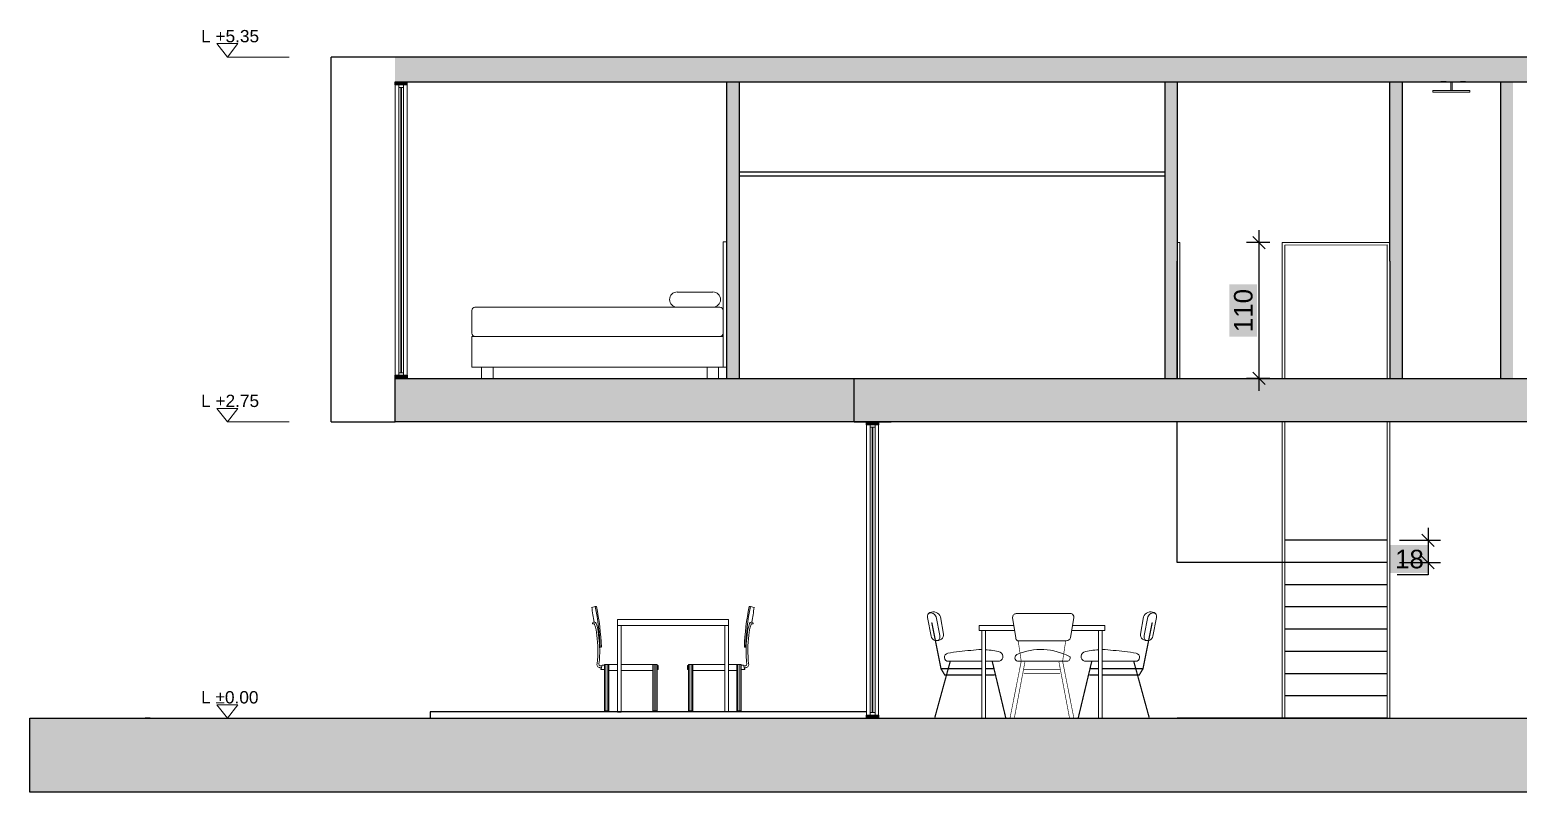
# Model space of a CAD drawing. Header units: inches. Extents: x 4350 to 28384, y -6772 to 993.
# Drawn here: x 21112 to 22318, y -1697 to -1079 of the extents above; entities that cross this region are included whole.
import ezdxf

# ---------------------------------------------------------------- set-up
doc = ezdxf.new("R2010")
doc.units = ezdxf.units.IN
doc.header["$MEASUREMENT"] = 0
for name, color, linetype, lineweight in [('ARREDAMENTO', 2, 'Continuous', 18), ('INFISSI', 4, 'Continuous', 18), ('QUOTE', 3, 'Continuous', 9)]:
    doc.layers.add(name, color=color, linetype=linetype, lineweight=lineweight)
doc.layers.add('ARREDI_attrezzature', color=7, linetype='Continuous')
doc.styles.get("Standard").update_dxf_attribs({"font": 'arial.ttf'})
doc.dimstyles.new('ook', dxfattribs={"dimtxt": 15, "dimasz": 10, "dimexe": 10, "dimexo": 10, "dimgap": 5, "dimtad": 1, "dimtoh": 1, "dimdec": 0, "dimzin": 0, "dimdsep": 46, "dimtxsty": 'Standard', "dimblk": 'OBLIQUE', "dimcen": 0.09, "dimdle": 10, "dimadec": 0, "dimazin": 0, "dimtfac": 1, "dimtdec": 0, "dimtofl": 0, "dimtmove": 0, "dimatfit": 3, "dimldrblk": 'OBLIQUE', "dimfxl": 1, "dimtfill": 2, "dimtfillclr": 1, "dimtolj": 1, "dimtzin": 0, "dimarcsym": 0})

# ---------------------------------------------------------------- blocks, each defined once
blk = doc.blocks.new('chair')
for points in [[(2938.4, 3692.8), (3017.4, 3692.8, 0.320465), (3024.4, 3697.8), (3029.4, 3730.8, 0.386928), (3025.4, 3736.8), (2936.4, 3736.8, 0.414214), (2930.4, 3730.8), (2935.4, 3697.8, 0.197535), (2938.4, 3692.8, 0.642546)], [(3023.4, 3666.8, 0.230614), (2937.4, 3670.8, 0.677033), (2938.4, 3659.8, 0.358086)], [(2938.4, 3659.8), (3018.4, 3659.8, 0.514618), (3023.4, 3666.8, -1.035772)]]:
    blk.add_lwpolyline(points, format="xyb")
at = {"const_width": 1}
for points in [[(2939.4, 3692.8), (2944.4, 3659.8), (2926.2, 3567.8)], [(3016.4, 3692.8), (3011.4, 3659.8), (3029.6, 3567.8)], [(2933.2, 3567.8), (2950.4, 3658.8)], [(2948.4, 3646.8), (3007.4, 3646.8)], [(3022.6, 3567.8), (3005.4, 3658.8)], [(2948.4, 3639.8), (3007.4, 3639.8)]]:
    blk.add_lwpolyline(points, dxfattribs=at)
blk = doc.blocks.new('bed')
for p, q in [((4272.5, 9908.6), (4272.5, 9807.2)), ((4275.5, 9908.6), (4272.5, 9908.6)), ((4275.5, 9807.2), (4275.5, 9908.6)), ((4264.2, 9867.9), (4235.3, 9867.9)), ((4068.9, 9853), (4068.9, 9834.5)), ((4269.9, 9855.6), (4071.5, 9855.6)), ((4235.3, 9855.6), (4235.3, 9855.6)), ((4235.3, 9855.6), (4235.3, 9855.6)), ((4235.3, 9855.6), (4235.3, 9855.6)), ((4235.3, 9855.6), (4235.3, 9855.6)), ((4235.3, 9855.6), (4235.3, 9855.6)), ((4235.3, 9855.6), (4235.3, 9855.6)), ((4235.3, 9855.6), (4235.3, 9855.6)), ((4235.3, 9855.6), (4235.3, 9855.6)), ((4235.3, 9855.6), (4235.3, 9855.6)), ((4235.3, 9855.6), (4235.3, 9855.6)), ((4235.3, 9855.6), (4235.3, 9855.6)), ((4235.3, 9855.6), (4235.3, 9855.6)), ((4235.3, 9855.6), (4235.3, 9855.6)), ((4235.3, 9855.6), (4235.3, 9855.6)), ((4235.3, 9855.6), (4235.3, 9855.6)), ((4235.3, 9855.6), (4235.3, 9855.6)), ((4235.3, 9855.6), (4235.3, 9855.6)), ((4235.3, 9855.6), (4235.3, 9855.6)), ((4235.3, 9855.6), (4235.3, 9855.6)), ((4235.3, 9855.6), (4235.3, 9855.6)), ((4235.3, 9855.6), (4235.3, 9855.6)), ((4235.3, 9855.6), (4235.3, 9855.6)), ((4235.3, 9855.6), (4235.3, 9855.6)), ((4235.3, 9855.6), (4235.3, 9855.6)), ((4235.3, 9855.6), (4235.3, 9855.6)), ((4235.3, 9855.6), (4235.3, 9855.6)), ((4235.3, 9855.6), (4235.3, 9855.6)), ((4235.3, 9855.6), (4235.3, 9855.6)), ((4235.3, 9855.6), (4235.3, 9855.6)), ((4235.3, 9855.6), (4235.3, 9855.6)), ((4235.3, 9855.6), (4235.3, 9855.6)), ((4235.3, 9855.6), (4235.3, 9855.6)), ((4235.3, 9855.6), (4235.3, 9855.6)), ((4235.3, 9855.6), (4235.3, 9855.6)), ((4235.3, 9855.6), (4235.3, 9855.6)), ((4235.3, 9855.6), (4235.3, 9855.6)), ((4235.3, 9855.6), (4235.3, 9855.6)), ((4235.3, 9855.6), (4235.3, 9855.6)), ((4235.3, 9855.6), (4235.3, 9855.6)), ((4235.3, 9855.6), (4235.3, 9855.6)), ((4235.3, 9855.6), (4235.3, 9855.6)), ((4235.3, 9855.6), (4235.3, 9855.6)), ((4235.3, 9855.6), (4235.3, 9855.6)), ((4235.3, 9855.6), (4235.3, 9855.6)), ((4235.3, 9855.6), (4235.3, 9855.6)), ((4235.3, 9855.6), (4235.3, 9855.6)), ((4235.3, 9855.6), (4235.3, 9855.6)), ((4235.3, 9855.6), (4235.3, 9855.6)), ((4235.3, 9855.6), (4235.3, 9855.6)), ((4235.3, 9855.6), (4235.3, 9855.6)), ((4235.3, 9855.6), (4235.3, 9855.6)), ((4071.5, 9831.9), (4068.9, 9831.9)), ((4068.9, 9831.9), (4068.9, 9807.2)), ((4272.5, 9831.9), (4071.5, 9831.9)), ((4275.5, 9807.2), (4068.9, 9807.2)), ((4076.8, 9807.2), (4076.8, 9797.9)), ((4086.1, 9807.2), (4086.1, 9797.9)), ((4259.4, 9807.2), (4259.4, 9797.9)), ((4268.7, 9807.2), (4268.7, 9797.9)), ((4272.5, 9807.2), (4275.5, 9807.2)), ((4076.8, 9797.9), (4086.1, 9797.9)), ((4259.4, 9797.9), (4268.7, 9797.9))]:
    blk.add_line(p, q)
for centre, radius, start, end in [((4235.3, 9861.8), 6.18, 90, 270), ((4264.2, 9861.8), 6.18, 270, 90), ((4071.5, 9853), 2.57, 90, 180), ((4235.3, 9855.6), 0.0000103, 0, 90), ((4235.3, 9855.6), 0.0000103, 90, 180), ((4235.3, 9855.6), 0.0000103, 180, 270), ((4235.3, 9855.6), 0.0000103, 270, 0), ((4235.3, 9855.6), 0.0000103, 0, 90), ((4235.3, 9855.6), 0.0000103, 270, 0), ((4235.3, 9855.6), 0.0000103, 180, 270), ((4235.3, 9855.6), 0.0000103, 90, 180), ((4235.3, 9855.6), 0.0000103, 0, 90), ((4235.3, 9855.6), 0.0000103, 90, 180), ((4235.3, 9855.6), 0.0000103, 180, 270), ((4235.3, 9855.6), 0.0000103, 0, 90), ((4235.3, 9855.6), 0.0000103, 270, 0), ((4235.3, 9855.6), 0.0000103, 180, 270), ((4235.3, 9855.6), 0.0000103, 90, 180), ((4235.3, 9855.6), 0.0000103, 0, 90), ((4235.3, 9855.6), 0.0000103, 270, 0), ((4235.3, 9855.6), 0.0000103, 270, 0), ((4235.3, 9855.6), 0.0000103, 270, 27.4658), ((4235.3, 9855.6), 0.0000103, 27.4658, 90), ((4235.3, 9855.6), 0.0000103, 270, 27.4658), ((4235.3, 9855.6), 0.0000103, 27.4658, 90), ((4235.3, 9855.6), 0.0000103, 27.4658, 90), ((4235.3, 9855.6), 0.0000103, 27.4658, 90), ((4235.3, 9855.6), 0.0000103, 90, 207.4658), ((4235.3, 9855.6), 0.0000103, 207.4658, 270), ((4235.3, 9855.6), 0.0000103, 90, 207.4658), ((4235.3, 9855.6), 0.0000103, 207.4658, 270), ((4235.3, 9855.6), 0.0000103, 90, 207.4658), ((4235.3, 9855.6), 0.0000103, 270, 27.4658), ((4235.3, 9855.6), 0.0000103, 27.4658, 90), ((4235.3, 9855.6), 0.0000103, 90, 207.4658), ((4235.3, 9855.6), 0.0000103, 207.4658, 270), ((4235.3, 9855.6), 0.0000309, 90, 207.4658), ((4235.3, 9855.6), 0.0000309, 90, 207.4658), ((4235.3, 9855.6), 0.0000309, 207.4658, 270), ((4235.3, 9855.6), 0.0000309, 270, 27.4658), ((4235.3, 9855.6), 0.0000309, 27.4658, 90), ((4269.9, 9853), 2.57, 0, 90), ((4071.5, 9834.5), 2.57, 180, 270), ((4269.9, 9834.5), 2.57, 270, 0)]:
    blk.add_arc(centre, radius, start, end)
blk = doc.blocks.new('_Oblique')
at = {"color": 0, "linetype": 'ByBlock', "lineweight": -2}
blk.add_line((-0.5, -0.5), (0.5, 0.5), dxfattribs=at)
blk = doc.blocks.new('*D136')
at = {"layer": 'Defpoints', "color": 0, "ltscale": 0.1, "transparency": 16777216}
for p in [(22126.6, -1251.6), (22107.7, -1361.5), (22126.6, -1361.5)]:
    blk.add_point(p, dxfattribs=at)
at = {"layer": 'QUOTE', "color": 0, "lineweight": -2, "ltscale": 0.1, "transparency": 16777216}
for p, q in [((22107.7, -1241.6), (22107.7, -1371.5)), ((22116.6, -1251.6), (22097.7, -1251.6)), ((22116.6, -1361.5), (22097.7, -1361.5))]:
    blk.add_line(p, q, dxfattribs=at)
at = {"layer": 'QUOTE', "color": 0, "lineweight": -2, "ltscale": 0.1, "transparency": 16777216, "xscale": 10, "yscale": 10, "zscale": 10}
for p, rotation in [((22107.7, -1251.6), 90), ((22107.7, -1361.5), 270)]:
    blk.add_blockref('_Oblique', p, dxfattribs=dict(at, rotation=rotation))
at = {"layer": 'QUOTE', "color": 0, "ltscale": 0.1, "transparency": 16777216, "insert": (22095.1, -1306.6), "char_height": 15, "attachment_point": 5, "rotation": 90, "bg_fill": 1, "box_fill_scale": 1.25, "bg_fill_color": 1, "bg_fill_transparency": 0}
blk.add_mtext('\\A1;110', dxfattribs=at)
blk = doc.blocks.new('*D139')
at = {"layer": 'Defpoints', "color": 0, "transparency": 16777216}
for p in [(22211.6, -1492.6), (22211.6, -1510.6), (22244.7, -1510.6)]:
    blk.add_point(p, dxfattribs=at)
at = {"layer": 'QUOTE', "color": 0, "lineweight": -2, "transparency": 16777216}
for p, q in [((22244.7, -1482.6), (22244.7, -1510.6)), ((22221.6, -1492.6), (22254.7, -1492.6)), ((22221.6, -1510.6), (22254.7, -1510.6)), ((22244.7, -1510.6), (22244.7, -1520.6)), ((22244.7, -1520.6), (22219.6, -1520.6))]:
    blk.add_line(p, q, dxfattribs=at)
at = {"layer": 'QUOTE', "color": 0, "lineweight": -2, "transparency": 16777216, "xscale": 10, "yscale": 10, "zscale": 10}
for p, rotation in [((22244.7, -1492.6), 90), ((22244.7, -1510.6), 270)]:
    blk.add_blockref('_Oblique', p, dxfattribs=dict(at, rotation=rotation))
at = {"layer": 'QUOTE', "color": 0, "transparency": 16777216, "insert": (22229.6, -1507.9), "char_height": 15, "attachment_point": 5, "bg_fill": 1, "box_fill_scale": 1.25, "bg_fill_color": 1, "bg_fill_transparency": 0}
blk.add_mtext('\\A1;18', dxfattribs=at)

msp = doc.modelspace()

# ---------------------------------------------------------------- hatches: boundary and pattern name
at = {"layer": 'ARREDI_attrezzature'}
h = msp.add_hatch(color=9, dxfattribs=at)
h.dxf.hatch_style = 1
h.paths.add_polyline_path([(22646, -1101.3), (21408.1, -1101.3), (21408.1, -1121.4), (22646, -1121.4)])
h = msp.add_hatch(color=9, dxfattribs=at)
h.dxf.hatch_style = 1
h.paths.add_polyline_path([(21415, -1123.9), (21415, -1123.9), (21415, -1123.9), (21415, -1123.9), (21417.7, -1123.9), (21417.7, -1121.4), (21408.1, -1121.4), (21408.1, -1123.9), (21411, -1123.9), (21411, -1123.9), (21411, -1123.9), (21411, -1123.9)])
h = msp.add_hatch(color=9, dxfattribs=at)
h.dxf.hatch_style = 1
h.paths.add_polyline_path([(21676.7, -1361.6), (21686.7, -1361.6), (21686.7, -1121.4), (21676.7, -1121.4)])
h = msp.add_hatch(color=9, dxfattribs=at)
h.dxf.hatch_style = 1
h.paths.add_polyline_path([(22041.6, -1121.4), (22031.6, -1121.4), (22031.6, -1361.6), (22041.6, -1361.6)])
h = msp.add_hatch(color=9, dxfattribs=at)
h.dxf.hatch_style = 1
h.paths.add_polyline_path([(22223.6, -1121.4), (22213.6, -1121.4), (22213.6, -1266.6), (22213.6, -1361.5), (22223.6, -1361.5)])
h = msp.add_hatch(color=9, dxfattribs=at)
h.dxf.hatch_style = 1
h.paths.add_polyline_path([(22313.4, -1121.4), (22303.4, -1121.4), (22303.4, -1361.5), (22313.4, -1361.5)])
h = msp.add_hatch(color=9, dxfattribs=at)
h.dxf.hatch_style = 1
h.paths.add_polyline_path([(21417.8, -1361.6), (21417.9, -1358.9), (21408.3, -1358.9), (21408.2, -1361.6)])
h = msp.add_hatch(color=9, dxfattribs=at)
h.dxf.hatch_style = 1
h.paths.add_polyline_path([(21779.8, -1361.6), (21779.8, -1396.6), (22646, -1396.6), (22646, -1361.6)])
h.paths.add_polyline_path([(21408.2, -1361.6), (21408.2, -1396.6), (21779.8, -1396.6), (21779.8, -1361.6)])
h = msp.add_hatch(color=9, dxfattribs=at)
h.dxf.hatch_style = 1
h.paths.add_polyline_path([(21796.8, -1399.1), (21796.8, -1399.1), (21796.8, -1399.1), (21796.8, -1399.1), (21799.6, -1399.1), (21799.6, -1396.6), (21790, -1396.6), (21790, -1399.1), (21792.8, -1399.1), (21792.8, -1399.1), (21792.8, -1399.1), (21792.8, -1399.1)])
h = msp.add_hatch(color=256, dxfattribs=at)
h.dxf.hatch_style = 1
h.paths.add_polyline_path([(23244.7, -1636.6), (22496.6, -1636.6), (22496.6, -1636.6), (22466.6, -1636.6), (21799.6, -1636.6), (21799.6, -1636.6), (21790, -1636.6), (21112.2, -1636.6), (21112.2, -1696.6), (23244.7, -1696.6)])
h = msp.add_hatch(color=9, dxfattribs=at)
h.dxf.hatch_style = 1
h.paths.add_polyline_path([(21799.6, -1636.6), (21799.6, -1634.1), (21790, -1634.1), (21790, -1636.6)])

# ---------------------------------------------------------------- linework, layer by layer
at = {"layer": 'ARREDAMENTO'}
for p, q in [((21588.1, -1556.6), (21678.1, -1556.6)), ((21588.1, -1556.6), (21588.1, -1561.6)), ((21588.1, -1556.6), (21588.1, -1631.6)), ((21588.1, -1561.6), (21678.1, -1561.6)), ((21591.1, -1631.6), (21591.1, -1561.6)), ((21675.1, -1631.6), (21675.1, -1561.6)), ((21678.1, -1561.6), (21678.1, -1556.6)), ((21678.1, -1556.6), (21678.1, -1631.6)), ((21881.2, -1561.6), (21909.2, -1561.6)), ((21881.2, -1561.6), (21881.2, -1565.6)), ((21881.2, -1561.6), (21909.2, -1561.6)), ((21881.2, -1565.6), (21909.8, -1565.6)), ((21883.2, -1565.6), (21883.2, -1636.6)), ((21886.2, -1565.6), (21886.2, -1636.6)), ((21982.8, -1565.6), (21956.1, -1565.6)), ((21956.7, -1561.6), (21982.8, -1561.6)), ((21977.8, -1565.6), (21977.8, -1636.6)), ((21980.8, -1565.6), (21980.8, -1636.6)), ((21982.8, -1565.6), (21982.8, -1561.6)), ((21573.7, -1579.1), (21575.1, -1579)), ((21692.4, -1579.1), (21691, -1579)), ((21573.9, -1595.8), (21575.2, -1595.8)), ((21575.6, -1594.3), (21574.1, -1594.3)), ((21575.2, -1595.8), (21574.8, -1597.1)), ((21574.8, -1597.1), (21577.8, -1597.1)), ((21575.6, -1594.3), (21575.2, -1595.8)), ((21575.8, -1593.6), (21575.6, -1594.3)), ((21577.8, -1593.6), (21575.8, -1593.6)), ((21577.8, -1593.1), (21577.8, -1593.6)), ((21588.1, -1593.1), (21577.8, -1593.1)), ((21577.8, -1593.6), (21577.8, -1597.1)), ((21577.8, -1597.1), (21577.8, -1630.6)), ((21578.8, -1593.1), (21578.8, -1630.6)), ((21580.3, -1593.1), (21580.3, -1630.6)), ((21581.3, -1593.1), (21581.3, -1598.1)), ((21581.3, -1630.6), (21581.3, -1598.1)), ((21581.3, -1598.1), (21588.1, -1598.1)), ((21591.1, -1593.1), (21607.6, -1593.1)), ((21591.1, -1598.1), (21616.8, -1598.1)), ((21620.3, -1593.1), (21607.6, -1593.1)), ((21616.8, -1593.1), (21616.8, -1598.1)), ((21616.8, -1598.1), (21616.8, -1630.6)), ((21617.8, -1593.1), (21617.8, -1630.6)), ((21619.3, -1593.1), (21619.3, -1630.6)), ((21620.3, -1594.1), (21620.3, -1593.1)), ((21621.1, -1594.1), (21620.3, -1594.1)), ((21620.3, -1594.1), (21620.3, -1594.1)), ((21620.3, -1594.1), (21620.3, -1597.1)), ((21620.3, -1630.6), (21620.3, -1597.1)), ((21620.3, -1597.1), (21621.1, -1597.1)), ((21621.1, -1597.1), (21621.1, -1594.1)), ((21645, -1597.1), (21645, -1594.1)), ((21645, -1594.1), (21645.8, -1594.1)), ((21645.8, -1597.1), (21645, -1597.1)), ((21645.8, -1594.1), (21645.8, -1593.1)), ((21645.8, -1593.1), (21657, -1593.1)), ((21645.8, -1594.1), (21645.8, -1594.1)), ((21645.8, -1594.1), (21645.8, -1597.1)), ((21645.8, -1630.6), (21645.8, -1597.1)), ((21646.8, -1593.1), (21646.8, -1630.6)), ((21648.3, -1593.1), (21648.3, -1630.6)), ((21649.3, -1593.1), (21649.3, -1598.1)), ((21675.1, -1598.1), (21649.3, -1598.1)), ((21649.3, -1598.1), (21649.3, -1630.6)), ((21657, -1593.1), (21658.5, -1593.1)), ((21675, -1593.1), (21658.5, -1593.1)), ((21675, -1593.1), (21675.1, -1593.1)), ((21678.1, -1593.1), (21688.3, -1593.1)), ((21684.8, -1598.1), (21678.1, -1598.1)), ((21684.8, -1593.1), (21684.8, -1598.1)), ((21684.8, -1630.6), (21684.8, -1598.1)), ((21685.8, -1593.1), (21685.8, -1630.6)), ((21687.3, -1593.1), (21687.3, -1630.6)), ((21688.3, -1593.1), (21688.3, -1593.6)), ((21688.3, -1593.6), (21690.3, -1593.6)), ((21688.3, -1593.6), (21688.3, -1597.1)), ((21691.3, -1597.1), (21688.3, -1597.1)), ((21688.3, -1597.1), (21688.3, -1630.6)), ((21690.3, -1593.6), (21690.5, -1594.3)), ((21690.5, -1594.3), (21692, -1594.3)), ((21690.5, -1594.3), (21690.9, -1595.8)), ((21692.2, -1595.8), (21690.9, -1595.8)), ((21690.9, -1595.8), (21691.3, -1597.1)), ((21577.8, -1630.6), (21578.6, -1630.6)), ((21578.6, -1630.6), (21578.6, -1631.6)), ((21580.6, -1630.6), (21578.6, -1630.6)), ((21580.6, -1631.6), (21580.6, -1630.6)), ((21580.6, -1630.6), (21581.3, -1630.6)), ((21616.8, -1630.6), (21617.6, -1630.6)), ((21617.6, -1630.6), (21617.6, -1631.6)), ((21619.6, -1630.6), (21617.6, -1630.6)), ((21619.6, -1631.6), (21619.6, -1630.6)), ((21619.6, -1630.6), (21620.3, -1630.6)), ((21646.5, -1630.6), (21645.8, -1630.6)), ((21646.5, -1631.6), (21646.5, -1630.6)), ((21646.5, -1630.6), (21648.5, -1630.6)), ((21649.3, -1630.6), (21648.5, -1630.6)), ((21648.5, -1630.6), (21648.5, -1631.6)), ((21685.5, -1630.6), (21684.8, -1630.6)), ((21685.5, -1631.6), (21685.5, -1630.6)), ((21685.5, -1630.6), (21687.5, -1630.6)), ((21688.3, -1630.6), (21687.5, -1630.6)), ((21687.5, -1630.6), (21687.5, -1631.6))]:
    msp.add_line(p, q, dxfattribs=at)
for points in [[(22248.6, -1128.4), (22248.6, -1129.9), (22278.6, -1129.9), (22278.6, -1128.4)], [(22263.1, -1128.4), (22264.1, -1128.4), (22264.1, -1121.4), (22263.1, -1121.4)]]:
    msp.add_lwpolyline(points, close=True, dxfattribs=at)
for points, format in [([(21845.2, -1573.6, -0.278613), (21842.2, -1570.1), (21839.2, -1555.1, -0.343108), (21841.2, -1551.1, -0.444602), (21849.7, -1554.6), (21852.2, -1568.6, -0.274326), (21850.7, -1572.6, -0.225561), (21845.2, -1573.6)], "xyb"), ([(21840.3, -1551.7, -0.416817), (21846.2, -1554.6), (21849.2, -1569.6, -0.232923), (21848.1, -1573.7, 5.5686)], "xyb"), ([(22018.8, -1573.6, 0.278613), (22021.8, -1570.1), (22024.8, -1555.1, 0.343108), (22022.8, -1551.1, 0.444602), (22014.3, -1554.6), (22011.8, -1568.6, 0.274326), (22013.3, -1572.6, 0.225561), (22018.8, -1573.6)], "xyb"), ([(22023.7, -1551.7, 0.416817), (22017.8, -1554.6), (22014.8, -1569.6, 0.232923), (22015.9, -1573.7, -5.5686)], "xyb"), ([(21569.2, -1558.8, -0.051706), (21569.8, -1558.9, -0.223832), (21571, -1559.9, -0.070759), (21572.9, -1569.2, -0.070759)], "xyb"), ([(21697, -1558.8, 0.051706), (21696.4, -1558.9, 0.223832), (21695.2, -1559.9, 0.070759), (21693.2, -1569.2, 0.070759)], "xyb"), ([(21883.2, -1590.6), (21856.2, -1590.6, -0.926031), (21855.7, -1584.1, -0.027822), (21874.3, -1581.7, -0.037197), (21883.2, -1581.1, -0.796756)], "xyb"), ([(21886.2, -1581.2, -0.050635), (21898.2, -1583.1, -0.796756), (21896.2, -1590.6), (21893.2, -1590.6)], "xyb"), ([(21893.2, -1590.6), (21886.2, -1590.6, -0.926031)], "xyb"), ([(21977.8, -1581.2, 0.050635), (21965.8, -1583.1, 0.796756), (21967.8, -1590.6), (21970.8, -1590.6)], "xyb"), ([(21970.8, -1590.6), (21977.8, -1590.6, 0.926031)], "xyb"), ([(21980.8, -1590.6), (22007.8, -1590.6, 0.926031), (22008.3, -1584.1, 0.027822), (21989.7, -1581.7, 0.037197), (21980.8, -1581.1, 0.796756)], "xyb"), ([(21889.4, -1596.4, 1, 1, 0), (21889.4, -1596.4, 0, 0, 0)], "xyseb"), ([(21974.6, -1596.4, 1, 1, 0), (21974.6, -1596.4, 0, 0, 0)], "xyseb")]:
    msp.add_lwpolyline(points, format=format, dxfattribs=at)
at = {"layer": 'ARREDAMENTO', "const_width": 1}
for points in [[(21842.7, -1559.1), (21850.2, -1596.6), (21883.2, -1596.6)], [(22021.3, -1559.1), (22013.8, -1596.6), (21980.8, -1596.6)], [(21845.2, -1636.1), (21857.7, -1590.6)], [(21902.7, -1636.6), (21891.7, -1590.6)], [(21961.3, -1636.6), (21972.3, -1590.6)], [(22018.8, -1636.1), (22006.3, -1590.6)], [(21883.2, -1601.6), (21853.2, -1601.6), (21850.2, -1596.6)], [(21886.2, -1596.6), (21892.7, -1596.6)], [(21893.7, -1601.6), (21886.2, -1601.6)], [(21970.3, -1601.6), (21977.8, -1601.6)], [(21977.8, -1596.6), (21971.3, -1596.6)], [(21980.8, -1601.6), (22010.8, -1601.6), (22013.8, -1596.6)]]:
    msp.add_lwpolyline(points, dxfattribs=at)
at = {"layer": 'ARREDAMENTO'}
for centre, radius, start, end in [((21572.3, -1561.6), 15.5, 94.2773, 108.6078), ((21679.8, -1535.9), 112.9, 185.5488, 191.6986), ((21367.9, -1587.2), 206.4, 2.2608, 11.4324), ((21367.9, -1587.2), 207.4, 2.2593, 11.4324), ((21898.2, -1587.2), 207.4, 168.5676, 177.7407), ((21898.2, -1587.2), 206.4, 168.5676, 177.7392), ((21693.8, -1561.6), 15.5, 71.3922, 85.7227), ((21586.4, -1535.9), 112.9, 348.3014, 354.4512), ((21569.1, -1559.9), 1.07, 110.9391, 171.1377), ((21568.6, -1559.8), 0.572, 174.6026, 292.614), ((21569.3, -1561.7), 2.9, 93.7519, 103.2674), ((21569.1, -1560.8), 0.576, 12.1162, 121.1676), ((21539.1, -1571.4), 32.4, 3.5304, 19.283), ((21727, -1571.4), 32.4, 160.717, 176.4696), ((21697, -1560.8), 0.576, 58.8324, 167.8838), ((21696.8, -1561.7), 2.9, 76.7326, 86.2481), ((21697.5, -1559.8), 0.572, 247.386, 5.3974), ((21697, -1559.9), 1.07, 8.8623, 69.0609), ((21482.4, -1582.1), 90, 353.4097, 8.1061), ((21484.3, -1581.8), 89.5, 1.7881, 8.1), ((21483.4, -1582.2), 90.4, 353.3477, 1.963), ((21782.7, -1582.2), 90.4, 178.037, 186.6523), ((21781.8, -1581.8), 89.5, 171.9, 178.2119), ((21783.8, -1582.1), 90, 171.8939, 186.5903), ((21574.2, -1593.1), 2.63, 163.5057, 263.4062), ((21574.6, -1592.9), 1.41, 167.8732, 250.5645), ((21691.5, -1592.9), 1.41, 289.4355, 12.1268), ((21691.9, -1593.1), 2.63, 276.5938, 16.4943)]:
    msp.add_arc(centre, radius, start, end, dxfattribs=at)
at = {"layer": 'ARREDI_attrezzature'}
for p, q in [((21356.2, -1396.6), (21356.2, -1101.3)), ((21676.7, -1121.4), (21686.7, -1121.4)), ((21691.9, -1121.4), (21699.9, -1121.4)), ((22259.2, -1121.4), (22255.1, -1121.4)), ((22274.9, -1121.4), (22270.8, -1121.4)), ((22303.4, -1121.4), (22303.4, -1361.5)), ((21686.7, -1194.4), (22031.6, -1194.4)), ((21686.7, -1194.4), (21686.7, -1197.4)), ((21686.7, -1197.4), (22031.6, -1197.4)), ((22041.6, -1361.6), (22041.6, -1266.6)), ((22213.6, -1266.6), (22213.6, -1361.6)), ((21356.2, -1396.6), (21408.2, -1396.6)), ((21779.8, -1396.6), (21809.8, -1396.6)), ((22041.6, -1510.6), (22041.6, -1396.6)), ((22305.8, -1396.6), (22275.8, -1396.6)), ((22211.6, -1492.6), (22128.6, -1492.6)), ((22211.6, -1510.6), (22041.6, -1510.6)), ((22211.6, -1528.6), (22128.6, -1528.6)), ((22211.6, -1546.6), (22128.6, -1546.6)), ((22211.6, -1564.6), (22128.6, -1564.6)), ((22211.6, -1582.6), (22128.6, -1582.6)), ((22211.6, -1600.6), (22128.6, -1600.6)), ((22211.6, -1618.6), (22128.6, -1618.6)), ((21124.6, -1636.6), (21154.6, -1636.6)), ((21154.6, -1636.6), (21285.4, -1636.6)), ((21159.6, -1636.6), (21163.6, -1636.6)), ((21209.6, -1636.6), (21205.6, -1636.6)), ((21790, -1631.6), (21436.6, -1631.6)), ((21436.6, -1631.6), (21436.6, -1636.6)), ((21588.1, -1631.6), (21591.1, -1631.6)), ((21648.5, -1631.6), (21646.5, -1631.6)), ((21678.1, -1631.6), (21675.1, -1631.6)), ((21687.5, -1631.6), (21685.5, -1631.6)), ((21933.1, -1636.6), (21943.1, -1636.6)), ((22211.6, -1636.6), (22041.6, -1636.6)), ((22126.6, -1636.6), (22128.6, -1636.6)), ((22211.6, -1636.6), (22213.6, -1636.6))]:
    msp.add_line(p, q, dxfattribs=at)
at = {"layer": 'ARREDI_attrezzature', "ltscale": 0.1}
for p, q in [((21408.2, -1101.3), (21356.2, -1101.3)), ((22259.2, -1121.4), (22270.8, -1121.4)), ((22303.6, -1361.5), (22313.6, -1361.5))]:
    msp.add_line(p, q, dxfattribs=at)
at = {"layer": 'ARREDI_attrezzature', "color": 9}
for p, q in [((22646, -1101.3), (21408.2, -1101.3)), ((21417.7, -1121.4), (22646, -1121.4)), ((21676.7, -1361.6), (21676.7, -1121.4)), ((21686.7, -1121.4), (21686.7, -1361.6)), ((22027.1, -1121.4), (22037.1, -1121.4)), ((22031.6, -1121.4), (22031.6, -1361.6)), ((22041.6, -1121.4), (22041.6, -1361.6)), ((22213.6, -1266.6), (22213.6, -1121.4)), ((22213.6, -1121.4), (22223.6, -1121.4)), ((22223.6, -1121.4), (22223.6, -1361.5)), ((21408.2, -1361.6), (22646, -1361.5)), ((21779.8, -1396.6), (21779.8, -1361.6))]:
    msp.add_line(p, q, dxfattribs=at)
at = {"layer": 'ARREDI_attrezzature', "lineweight": 13}
for p, q in [((22041.6, -1251.6), (22043.6, -1251.6)), ((22126.6, -1251.6), (22126.6, -1361.5)), ((22126.6, -1251.6), (22213.6, -1251.6)), ((22128.6, -1253.6), (22211.6, -1253.5)), ((22128.6, -1361.6), (22128.6, -1253.6)), ((22211.6, -1253.5), (22211.6, -1361.5)), ((22126.6, -1636.6), (22126.6, -1396.6)), ((22128.6, -1636.6), (22128.6, -1396.6)), ((22211.6, -1636.6), (22211.6, -1396.6)), ((22213.6, -1636.6), (22213.6, -1396.6))]:
    msp.add_line(p, q, dxfattribs=at)
at = {"layer": 'ARREDI_attrezzature', "lineweight": 13, "ltscale": 0.1}
msp.add_line((22043.6, -1251.6), (22043.6, -1361.6), dxfattribs=at)
at = {"layer": 'ARREDI_attrezzature', "color": 0}
msp.add_line((21124.6, -1636.6), (22643.6, -1636.6), dxfattribs=at)
at = {"layer": 'ARREDI_attrezzature', "color": 9}
for points in [[(21417.7, -1121.4), (21417.7, -1123.9), (21408.1, -1123.9), (21408.1, -1121.4)], [(21417.8, -1358.9), (21417.8, -1361.4), (21408.2, -1361.4), (21408.2, -1358.9)], [(22646, -1396.6), (21408.2, -1396.6), (21408.2, -1361.6), (22646, -1361.6)], [(21799.6, -1396.6), (21799.6, -1399.1), (21790, -1399.1), (21790, -1396.6)], [(21799.6, -1634.1), (21799.6, -1636.6), (21790, -1636.6), (21790, -1634.1)]]:
    msp.add_lwpolyline(points, close=True, dxfattribs=at)
at = {"layer": 'ARREDI_attrezzature'}
msp.add_lwpolyline([(21112.2, -1636.6), (23244.7, -1636.6), (23244.7, -1696.6), (21112.2, -1696.6)], close=True, dxfattribs=at)
at = {"layer": 'INFISSI', "color": 4, "lineweight": 0}
for p, q in [((21408.2, -1123.9), (21408.2, -1358.9)), ((21411, -1245.9), (21411, -1123.9)), ((21415, -1125.9), (21411, -1125.9)), ((21412.7, -1311), (21412.7, -1125.9)), ((21413.2, -1125.9), (21413.2, -1311)), ((21415, -1123.9), (21415, -1245.9)), ((21417.8, -1123.9), (21417.8, -1358.9)), ((21411, -1358.9), (21411, -1243.9)), ((21415, -1243.9), (21415, -1358.9)), ((21415, -1356.9), (21411, -1356.9)), ((21415, -1356.9), (21411, -1356.9)), ((21790, -1399.1), (21790, -1634.1)), ((21792.8, -1521.1), (21792.8, -1399.1)), ((21796.8, -1401.1), (21792.8, -1401.1)), ((21794.5, -1586.2), (21794.5, -1401.1)), ((21795, -1401.1), (21795, -1586.2)), ((21796.8, -1399.1), (21796.8, -1521.1)), ((21799.6, -1399.1), (21799.6, -1634.1)), ((21792.8, -1634.1), (21792.8, -1519.1)), ((21796.8, -1519.1), (21796.8, -1634.1)), ((21796.8, -1632.1), (21792.8, -1632.1)), ((21796.8, -1632.1), (21792.8, -1632.1))]:
    msp.add_line(p, q, dxfattribs=at)
at = {"layer": 'INFISSI'}
for p, q in [((21412.7, -1311), (21412.7, -1356.9)), ((21413.2, -1356.9), (21413.2, -1311)), ((21413.1, -1358.9), (21415.1, -1358.9)), ((21794.5, -1586.2), (21794.5, -1632.1)), ((21795, -1632.1), (21795, -1586.2)), ((21794.9, -1634.1), (21796.9, -1634.1))]:
    msp.add_line(p, q, dxfattribs=at)
at = {"layer": 'INFISSI', "color": 9, "lineweight": 0}
msp.add_lwpolyline([(21417.8, -1358.9), (21417.8, -1361.4), (21408.2, -1361.4), (21408.2, -1358.9)], close=True, dxfattribs=at)
at = {"layer": 'INFISSI', "color": 4, "lineweight": 0}
msp.add_lwpolyline([(21799.6, -1634.1), (21799.6, -1636.6), (21790, -1636.6), (21790, -1634.1)], close=True, dxfattribs=at)
at = {"layer": 'QUOTE', "ltscale": 0.1}
for p, q in [((21272.3, -1101.3), (21322.3, -1101.3)), ((21272.3, -1396.6), (21322.3, -1396.6)), ((21272.3, -1636.6), (21322.3, -1636.6))]:
    msp.add_line(p, q, dxfattribs=at)
at = {"layer": 'QUOTE'}
for points in [[(21263.8, -1090.5), (21272.3, -1101.3), (21280.7, -1090.5)], [(21263.8, -1385.8), (21272.3, -1396.6), (21280.7, -1385.8)], [(21263.8, -1625.8), (21272.3, -1636.6), (21280.7, -1625.8)]]:
    msp.add_lwpolyline(points, close=True, dxfattribs=at)

# ---------------------------------------------------------------- block references
at = {"layer": 'ARREDAMENTO'}
msp.add_blockref('bed', (17401.3, -11159.5), dxfattribs=at)
at = {"layer": 'ARREDAMENTO', "xscale": 0.5, "yscale": 0.5, "zscale": 0.5}
msp.add_blockref('chair', (20443, -3420.4), dxfattribs=at)

# ---------------------------------------------------------------- texts
at = {"layer": 'QUOTE'}
for s, p in [('L +5.35', (21251, -1089.4)), ('L +2.75', (21251, -1384.7)), ('L ±0.00', (21251, -1624.7))]:
    msp.add_text(s, height=9.99, dxfattribs=at).set_placement(p)

# ---------------------------------------------------------------- dimensions: what is measured, and where the dimension line sits
at = {"layer": 'QUOTE', "ltscale": 0.1}
dim = msp.add_linear_dim(base=(22107.7, -1361.5), p1=(22126.6, -1251.6), p2=(22126.6, -1361.5), angle=90, dimstyle='ook', dxfattribs=at)
dim.commit()
dim.dimension.update_dxf_attribs({"geometry": '*D136', "text_midpoint": (22095.1, -1306.6)})
at = {"layer": 'QUOTE'}
dim = msp.add_linear_dim(base=(22244.7, -1510.6), p1=(22211.6, -1492.6), p2=(22211.6, -1510.6), angle=90, dimstyle='ook', dxfattribs=at)
dim.commit()
dim.dimension.update_dxf_attribs({"geometry": '*D139', "text_midpoint": (22229.6, -1507.9)})

doc.saveas('drawing.dxf')
